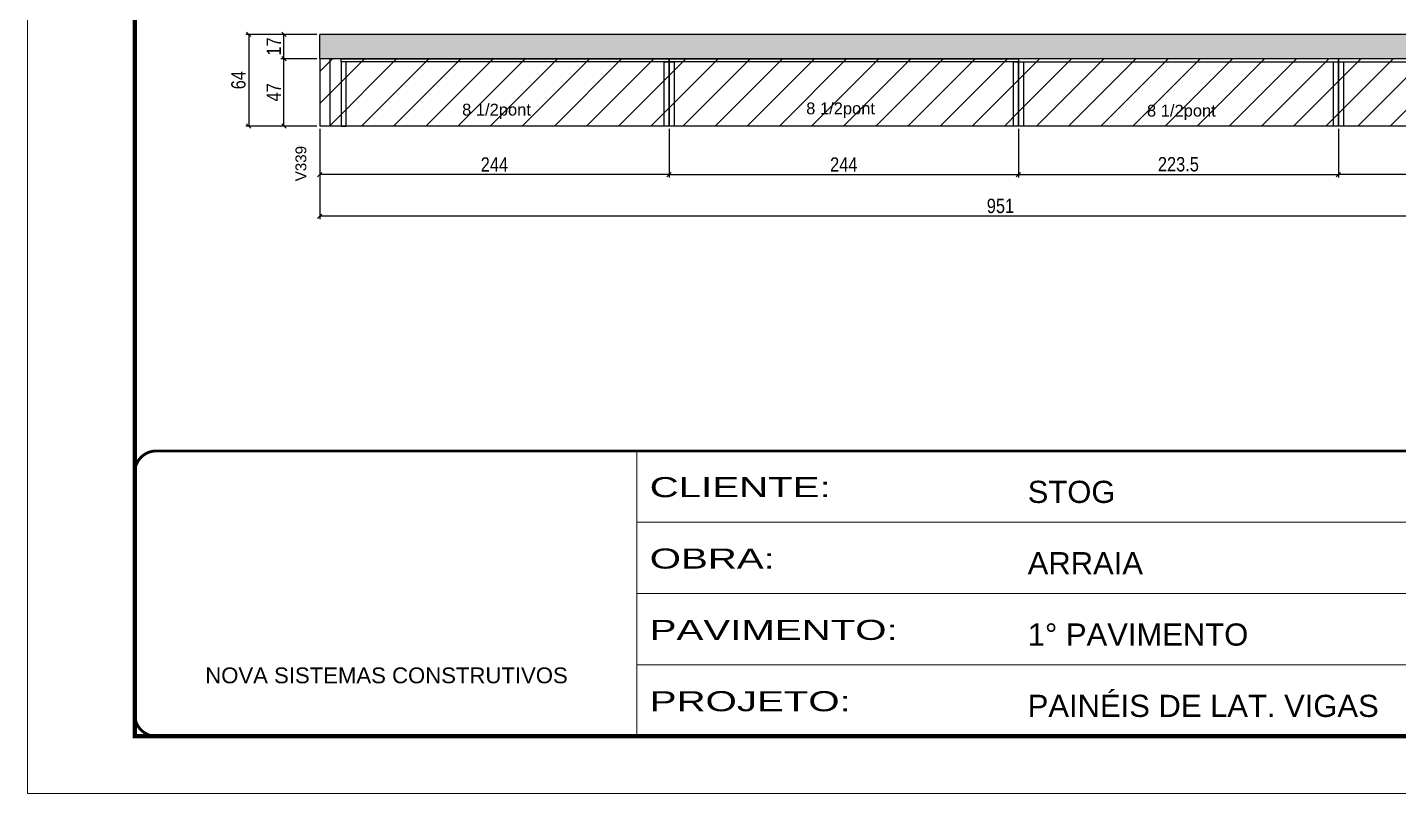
# Model space of a CAD drawing. Extents: x -3394 to 16474, y -5031 to 14397.
# Drawn here: x 4272 to 5230, y 6455 to 6990 of the extents above; entities that cross this region are included whole.
import ezdxf

# ---------------------------------------------------------------- set-up
doc = ezdxf.new("R2010")
doc.units = 0
doc.linetypes.add('CONTINUO', pattern=[0])
doc.linetypes.add('DASHED', pattern=[0.75, 0.5, -0.25])
doc.layers.get('0').update_dxf_attribs({"linetype": 'CONTINUOUS'})
doc.layers.get('Defpoints').update_dxf_attribs({"linetype": 'CONTINUOUS'})
for name, color, linetype in [('COTA', 241, 'CONTINUOUS'), ('NOMENCLATURA', 7, 'CONTINUOUS'), ('Painéis', 200, 'CONTINUOUS'), ('PONTALETE', 7, 'CONTINUOUS'), ('SARR_2.2x7', 40, 'CONTINUOUS'), ('SARR_3.5x7', 81, 'CONTINUOUS')]:
    doc.layers.add(name, color=color, linetype=linetype)
for name, color, linetype, lineweight in [('Folhas', 255, 'CONTINUOUS', 9), ('REAPROVEITAMENTO', 251, 'CONTINUOUS', 9), ('SARRAFO DE PRESSAO', 251, 'DASHED', 9)]:
    doc.layers.add(name, color=color, linetype=linetype, lineweight=lineweight)
doc.styles.add('ARIAL', font='arial.ttf')
doc.styles.add('COTA TECNICA', font='techl___.ttf', dxfattribs={"height": 10})
doc.styles.add('Tecnologia', font='')
doc.styles.get('Tecnologia').set_extended_font_data('Forgotten Futurist')
doc.dimstyles.new('PAINEL', dxfattribs={"dimtxt": 10, "dimasz": 3, "dimexe": 3, "dimexo": 3, "dimgap": 3, "dimtad": 1, "dimdec": 1, "dimzin": 12, "dimdsep": 46, "dimtxsty": 'COTA TECNICA', "dimblk1": 'OBLIQUE', "dimblk2": 'OBLIQUE', "dimsah": 1, "dimcen": 0.9, "dimclrd": 4, "dimclre": 4, "dimclrt": 240, "dimadec": 1, "dimazin": 3, "dimtfac": 1, "dimtdec": 1, "dimtmove": 0, "dimatfit": 3, "dimfxl": 1, "dimtolj": 1, "dimtzin": 12, "dimarcsym": 0})
pattern_1 = [(45, (-1585, 0), (-11.22532, 11.22532), [])]

# ---------------------------------------------------------------- blocks, each defined once
blk = doc.blocks.new('9999999999')
at = {"color": 30, "linetype": 'CONTINUO'}
for p, q in [((98564.56, 34230.21), (98564.56, 34429.45)), ((98564.56, 34379.64), (99583.98, 34379.64)), ((98564.56, 34329.83), (99487.98, 34329.83)), ((98564.56, 34280.02), (99487.98, 34280.02))]:
    blk.add_line(p, q, dxfattribs=at)
at = {"color": 30, "linetype": 'CONTINUO', "const_width": 2}
blk.add_lwpolyline([(99583.98, 34230.21), (99583.98, 34414.45, 0.414214), (99568.98, 34429.45), (98228.98, 34429.45, 0.414214), (98213.98, 34414.45), (98213.98, 34245.21, 0.414214), (98228.98, 34230.21), (99583.98, 34230.21)], format="xyb", dxfattribs=at)
at = {"layer": 'Folhas'}
blk.add_lwpolyline([(98138.98, 34190.21), (99623.98, 34190.21), (99623.98, 35240.21), (98138.98, 35240.21)], close=True, dxfattribs=at)
at = {"layer": 'Folhas', "color": 30, "const_width": 3}
blk.add_lwpolyline([(98213.98, 34230.21), (99583.98, 34230.21), (99583.98, 35200.21), (98213.98, 35200.21)], close=True, dxfattribs=at)
at = {"color": 7, "linetype": 'Continuous', "ltscale": 5, "style": 'ARIAL'}
for s, height, p in [('STOG', 15.483, (98837.68, 34393.13)), ('ARRAIA', 15.483, (98837.68, 34343.32)), ('1° PAVIMENTO', 15.4829, (98837.68, 34293.51)), ('NOVA SISTEMAS CONSTRUTIVOS', 11.0592, (98263.19, 34267.21)), ('PAINÉIS DE LAT. VIGAS', 15.4829, (98837.68, 34243.7))]:
    blk.add_text(s, height=height, dxfattribs=at).set_placement(p)
at = {"layer": 'Folhas', "color": 7, "style": 'Tecnologia', "width": 1.5}
for s, p in [('CLIENTE:', (98573.65, 34397.17)), ('OBRA:', (98573.65, 34347.31)), ('PAVIMENTO:', (98573.65, 34297.5)), ('PROJETO:', (98573.65, 34247.69))]:
    blk.add_text(s, height=14, dxfattribs=at).set_placement(p)
blk = doc.blocks.new('_Oblique')
at = {"color": 0, "linetype": 'ByBlock', "lineweight": -2}
blk.add_line((-0.5, -0.5), (0.5, 0.5), dxfattribs=at)
blk = doc.blocks.new('*D687')
at = {"layer": 'COTA', "color": 4, "linetype": 'Continuous', "lineweight": -2, "transparency": 16777216}
for p, q in [((5187.9, 6919.24), (5187.9, 6885.27)), ((5427.4, 6919.24), (5427.4, 6885.27)), ((5427.4, 6887.27), (5187.9, 6887.27))]:
    blk.add_line(p, q, dxfattribs=at)
at = {"layer": 'Defpoints', "color": 0, "linetype": 'Continuous', "transparency": 16777216}
for p in [(5187.9, 6921.24), (5427.4, 6921.24), (5187.9, 6887.27)]:
    blk.add_point(p, dxfattribs=at)
at = {"layer": 'COTA', "color": 4, "linetype": 'Continuous', "lineweight": -2, "transparency": 16777216, "xscale": 3, "yscale": 3, "zscale": 3, "rotation": 180}
blk.add_blockref('_Oblique', (5187.9, 6887.27), dxfattribs=at)
at = {"layer": 'COTA', "color": 4, "linetype": 'Continuous', "lineweight": -2, "transparency": 16777216, "xscale": 3, "yscale": 3, "zscale": 3}
blk.add_blockref('_Oblique', (5427.4, 6887.27), dxfattribs=at)
at = {"layer": 'COTA', "color": 240, "linetype": 'Continuous', "transparency": 16777216, "insert": (5307.65, 6894.52), "char_height": 10, "attachment_point": 5, "style": 'COTA TECNICA'}
blk.add_mtext('\\A1;239.5', dxfattribs=at)
blk = doc.blocks.new('*D688')
at = {"layer": 'COTA', "color": 4, "linetype": 'Continuous', "lineweight": -2, "transparency": 16777216}
for p, q in [((4476.37, 6919.24), (4476.37, 6885.27)), ((4720.4, 6919.24), (4720.4, 6885.27)), ((4720.4, 6887.27), (4476.37, 6887.27))]:
    blk.add_line(p, q, dxfattribs=at)
at = {"layer": 'Defpoints', "color": 0, "linetype": 'Continuous', "transparency": 16777216}
for p in [(4476.37, 6921.24), (4720.4, 6921.24), (4476.37, 6887.27)]:
    blk.add_point(p, dxfattribs=at)
at = {"layer": 'COTA', "color": 4, "linetype": 'Continuous', "lineweight": -2, "transparency": 16777216, "xscale": 3, "yscale": 3, "zscale": 3, "rotation": 180}
blk.add_blockref('_Oblique', (4476.37, 6887.27), dxfattribs=at)
at = {"layer": 'COTA', "color": 4, "linetype": 'Continuous', "lineweight": -2, "transparency": 16777216, "xscale": 3, "yscale": 3, "zscale": 3}
blk.add_blockref('_Oblique', (4720.4, 6887.27), dxfattribs=at)
at = {"layer": 'COTA', "color": 240, "linetype": 'Continuous', "transparency": 16777216, "insert": (4598.38, 6894.34), "char_height": 10, "attachment_point": 5, "style": 'COTA TECNICA'}
blk.add_mtext('\\A1;244', dxfattribs=at)
blk = doc.blocks.new('*D689')
at = {"layer": 'COTA', "color": 4, "linetype": 'Continuous', "lineweight": -2, "transparency": 16777216}
for p, q in [((4476.37, 6919.24), (4476.37, 6856.25)), ((5427.4, 6919.24), (5427.4, 6856.25)), ((5427.4, 6858.25), (4476.37, 6858.25))]:
    blk.add_line(p, q, dxfattribs=at)
at = {"layer": 'Defpoints', "color": 0, "linetype": 'Continuous', "transparency": 16777216}
for p in [(4476.37, 6921.24), (5427.4, 6921.24), (4476.37, 6858.25)]:
    blk.add_point(p, dxfattribs=at)
at = {"layer": 'COTA', "color": 4, "linetype": 'Continuous', "lineweight": -2, "transparency": 16777216, "xscale": 3, "yscale": 3, "zscale": 3, "rotation": 180}
blk.add_blockref('_Oblique', (4476.37, 6858.25), dxfattribs=at)
at = {"layer": 'COTA', "color": 4, "linetype": 'Continuous', "lineweight": -2, "transparency": 16777216, "xscale": 3, "yscale": 3, "zscale": 3}
blk.add_blockref('_Oblique', (5427.4, 6858.25), dxfattribs=at)
at = {"layer": 'COTA', "color": 240, "linetype": 'Continuous', "transparency": 16777216, "insert": (4951.88, 6865.39), "char_height": 10, "attachment_point": 5, "style": 'COTA TECNICA'}
blk.add_mtext('\\A1;951', dxfattribs=at)
blk = doc.blocks.new('*D690')
at = {"layer": 'COTA', "color": 4, "linetype": 'Continuous', "lineweight": -2, "transparency": 16777216}
for p, q in [((4474.37, 6968.24), (4449.33, 6968.24)), ((4451.33, 6921.24), (4451.33, 6968.24)), ((4474.37, 6921.24), (4449.33, 6921.24))]:
    blk.add_line(p, q, dxfattribs=at)
at = {"layer": 'Defpoints', "color": 0, "linetype": 'Continuous', "transparency": 16777216}
for p in [(4451.33, 6968.24), (4476.37, 6968.24), (4476.37, 6921.24)]:
    blk.add_point(p, dxfattribs=at)
at = {"layer": 'COTA', "color": 4, "linetype": 'Continuous', "lineweight": -2, "transparency": 16777216, "xscale": 3, "yscale": 3, "zscale": 3}
for p, rotation in [((4451.33, 6968.24), 90), ((4451.33, 6921.24), 270)]:
    blk.add_blockref('_Oblique', p, dxfattribs=dict(at, rotation=rotation))
at = {"layer": 'COTA', "color": 240, "linetype": 'Continuous', "transparency": 16777216, "insert": (4444.26, 6944.74), "char_height": 10, "attachment_point": 5, "rotation": 90, "style": 'COTA TECNICA'}
blk.add_mtext('\\A1;47', dxfattribs=at)
blk = doc.blocks.new('*D691')
at = {"layer": 'COTA', "color": 4, "linetype": 'Continuous', "lineweight": -2, "transparency": 16777216}
for p, q in [((4474.37, 6985.24), (4449.33, 6985.24)), ((4451.33, 6968.24), (4451.33, 6985.24)), ((4474.37, 6968.24), (4449.33, 6968.24))]:
    blk.add_line(p, q, dxfattribs=at)
at = {"layer": 'Defpoints', "color": 0, "linetype": 'Continuous', "transparency": 16777216}
for p in [(4451.33, 6985.24), (4476.37, 6985.24), (4476.37, 6968.24)]:
    blk.add_point(p, dxfattribs=at)
at = {"layer": 'COTA', "color": 4, "linetype": 'Continuous', "lineweight": -2, "transparency": 16777216, "xscale": 3, "yscale": 3, "zscale": 3}
for p, rotation in [((4451.33, 6985.24), 90), ((4451.33, 6968.24), 270)]:
    blk.add_blockref('_Oblique', p, dxfattribs=dict(at, rotation=rotation))
at = {"layer": 'COTA', "color": 240, "linetype": 'Continuous', "transparency": 16777216, "insert": (4444.26, 6976.74), "char_height": 10, "attachment_point": 5, "rotation": 90, "style": 'COTA TECNICA'}
blk.add_mtext('\\A1;17', dxfattribs=at)
blk = doc.blocks.new('*D692')
at = {"layer": 'COTA', "color": 4, "linetype": 'Continuous', "lineweight": -2, "transparency": 16777216}
for p, q in [((4474.37, 6985.24), (4424.77, 6985.24)), ((4426.77, 6985.24), (4426.77, 6921.24)), ((4474.37, 6921.24), (4424.77, 6921.24))]:
    blk.add_line(p, q, dxfattribs=at)
at = {"layer": 'Defpoints', "color": 0, "linetype": 'Continuous', "transparency": 16777216}
for p in [(4476.37, 6985.24), (4426.77, 6921.24), (4476.37, 6921.24)]:
    blk.add_point(p, dxfattribs=at)
at = {"layer": 'COTA', "color": 4, "linetype": 'Continuous', "lineweight": -2, "transparency": 16777216, "xscale": 3, "yscale": 3, "zscale": 3}
for p, rotation in [((4426.77, 6985.24), 90), ((4426.77, 6921.24), 270)]:
    blk.add_blockref('_Oblique', p, dxfattribs=dict(at, rotation=rotation))
at = {"layer": 'COTA', "color": 240, "linetype": 'Continuous', "transparency": 16777216, "insert": (4419.66, 6953.24), "char_height": 10, "attachment_point": 5, "rotation": 90, "style": 'COTA TECNICA'}
blk.add_mtext('\\A1;64', dxfattribs=at)
blk = doc.blocks.new('*D693')
at = {"layer": 'COTA', "color": 4, "linetype": 'Continuous', "lineweight": -2, "transparency": 16777216}
for p, q in [((4964.4, 6919.24), (4964.4, 6885.27)), ((5187.9, 6919.24), (5187.9, 6885.27)), ((4964.4, 6887.27), (5187.9, 6887.27))]:
    blk.add_line(p, q, dxfattribs=at)
at = {"layer": 'Defpoints', "color": 0, "linetype": 'Continuous', "transparency": 16777216}
for p in [(4964.4, 6921.24), (5187.9, 6921.24), (5187.9, 6887.27)]:
    blk.add_point(p, dxfattribs=at)
at = {"layer": 'COTA', "color": 4, "linetype": 'Continuous', "lineweight": -2, "transparency": 16777216, "xscale": 3, "yscale": 3, "zscale": 3, "rotation": 180}
blk.add_blockref('_Oblique', (4964.4, 6887.27), dxfattribs=at)
at = {"layer": 'COTA', "color": 4, "linetype": 'Continuous', "lineweight": -2, "transparency": 16777216, "xscale": 3, "yscale": 3, "zscale": 3}
blk.add_blockref('_Oblique', (5187.9, 6887.27), dxfattribs=at)
at = {"layer": 'COTA', "color": 240, "linetype": 'Continuous', "transparency": 16777216, "insert": (5076.15, 6894.49), "char_height": 10, "attachment_point": 5, "style": 'COTA TECNICA'}
blk.add_mtext('\\A1;223.5', dxfattribs=at)
blk = doc.blocks.new('*D694')
at = {"layer": 'COTA', "color": 4, "linetype": 'Continuous', "lineweight": -2, "transparency": 16777216}
for p, q in [((4720.4, 6919.24), (4720.4, 6885.27)), ((4964.4, 6919.24), (4964.4, 6885.27)), ((4720.4, 6887.27), (4964.4, 6887.27))]:
    blk.add_line(p, q, dxfattribs=at)
at = {"layer": 'Defpoints', "color": 0, "linetype": 'Continuous', "transparency": 16777216}
for p in [(4720.4, 6921.24), (4964.4, 6921.24), (4964.4, 6887.27)]:
    blk.add_point(p, dxfattribs=at)
at = {"layer": 'COTA', "color": 4, "linetype": 'Continuous', "lineweight": -2, "transparency": 16777216, "xscale": 3, "yscale": 3, "zscale": 3, "rotation": 180}
blk.add_blockref('_Oblique', (4720.4, 6887.27), dxfattribs=at)
at = {"layer": 'COTA', "color": 4, "linetype": 'Continuous', "lineweight": -2, "transparency": 16777216, "xscale": 3, "yscale": 3, "zscale": 3}
blk.add_blockref('_Oblique', (4964.4, 6887.27), dxfattribs=at)
at = {"layer": 'COTA', "color": 240, "linetype": 'Continuous', "transparency": 16777216, "insert": (4842.4, 6894.34), "char_height": 10, "attachment_point": 5, "style": 'COTA TECNICA'}
blk.add_mtext('\\A1;244', dxfattribs=at)

msp = doc.modelspace()

# ---------------------------------------------------------------- hatches: boundary and pattern name
at = {"layer": 'COTA', "linetype": 'Continuous'}
h = msp.add_hatch(dxfattribs=at)
h.set_pattern_fill('AR-CONC', color=256, scale=0.05)
h.set_pattern_definition([(50, (-3344.395, -1514.824), (9.1092334, -0.7969543), [0.9525, -10.4775]), (355, (-3344.395, -1514.824), (-1.762171, 9.552842), [0.762, -8.382029]), (100.451445, (-3343.636, -1514.89), (7.3470624, 8.7558876), [0.8095004, -8.904512]), (46.1842, (-3344.395, -1512.284), (13.553952, -2.102116), [1.42875, -15.71625]), (96.63556, (-3343.266, -1512.459), (11.870207, 12.371306), [1.214251, -13.35678]), (351.18415, (-3344.395, -1512.284), (11.870207, 12.371306), [1.142998, -12.572987]), (21, (-3343.125, -1512.919), (7.5807196, -5.11326), [0.9525, -10.4775]), (326, (-3343.125, -1512.919), (3.0901014, 9.209398), [0.762, -8.382]), (71.451445, (-3342.494, -1513.345), (10.670821, 4.0961384), [0.8095004, -8.904497]), (37.5, (-3344.3953, -1514.8238), (0.1544302, 4.22775194), [0, -8.2804, 0, -8.509, 0, -8.41375]), (7.5, (-3344.3953, -1514.824), (3.3409831, 5.0090287), [0, -4.8514, 0, -8.0899, 0, -3.20675]), (327.5, (-3347.2274, -1514.824), (6.7795298, -0.2864372), [0, -3.175, 0, -9.906, 0, -13.1445]), (317.5, (-3348.4974, -1514.824), (7.406459, 1.2713246), [0, -4.1275, 0, -6.5786, 0, -9.3345])])
h.paths.add_polyline_path([(4476.37, 6985.24), (4476.37, 6968.24), (5427.4, 6968.24), (5427.4, 6985.24)])
at = {"layer": 'REAPROVEITAMENTO', "linetype": 'Continuous'}
h = msp.add_hatch(dxfattribs=at)
h.set_pattern_fill('ANSI31', color=256, scale=5)
h.set_pattern_definition(pattern_1)
h.paths.add_polyline_path([(4720.4, 6921.24), (4720.4, 6968.24), (4476.37, 6968.24), (4476.37, 6921.24)])
h = msp.add_hatch(dxfattribs=at)
h.set_pattern_fill('ANSI31', color=256, scale=5)
h.set_pattern_definition(pattern_1)
h.paths.add_polyline_path([(4720.4, 6921.24), (4964.4, 6921.24), (4964.4, 6968.24), (4720.4, 6968.24)])
h = msp.add_hatch(dxfattribs=at)
h.set_pattern_fill('ANSI31', color=256, scale=5)
h.set_pattern_definition(pattern_1)
h.paths.add_polyline_path([(5187.9, 6921.24), (5187.9, 6968.24), (4964.4, 6968.24), (4964.4, 6921.24)])
h = msp.add_hatch(dxfattribs=at)
h.set_pattern_fill('ANSI31', color=256, scale=5)
h.set_pattern_definition(pattern_1)
h.paths.add_polyline_path([(5427.4, 6921.24), (5427.4, 6968.24), (5187.9, 6968.24), (5187.9, 6921.24)])

# ---------------------------------------------------------------- linework, layer by layer
at = {"layer": 'COTA', "linetype": 'Continuous'}
for p in [(4476.37, 6968.24), (5427.4, 6985.24)]:
    msp.add_line(p, (4476.37, 6985.24), dxfattribs=at)
at = {"layer": 'Painéis', "linetype": 'Continuous'}
for p, q in [((5427.4, 6968.24), (4476.37, 6968.24)), ((4476.37, 6968.24), (4476.37, 6921.24)), ((4720.4, 6968.24), (4720.4, 6921.24)), ((4720.4, 6968.24), (4720.4, 6921.24)), ((4720.4, 6968.24), (4720.4, 6921.24)), ((4964.4, 6968.24), (4964.4, 6921.24)), ((5187.9, 6968.24), (5187.9, 6921.24)), ((5427.4, 6921.24), (4476.37, 6921.24))]:
    msp.add_line(p, q, dxfattribs=at)
at = {"layer": 'SARR_2.2x7', "ltscale": 25}
msp.add_line((4483.37, 6968.24), (4483.37, 6921.24), dxfattribs=at)
for points in [[(4720.4, 6966.04), (4491.37, 6966.04), (4491.37, 6968.24), (4720.4, 6968.24)], [(4964.4, 6966.04), (4720.4, 6966.04), (4720.4, 6968.24), (4964.4, 6968.24)], [(4964.4, 6966.04), (5187.9, 6966.04), (5187.9, 6968.24), (4964.4, 6968.24)]]:
    msp.add_lwpolyline(points, close=True, dxfattribs=at)
at = {"layer": 'SARR_2.2x7', "ltscale": 25, "elevation": 0}
msp.add_lwpolyline([(5187.9, 6966.04), (5414.4, 6966.04), (5414.4, 6968.24), (5187.9, 6968.24)], close=True, dxfattribs=at)
at = {"layer": 'SARR_3.5x7'}
for points in [[(4491.37, 6921.24), (4494.87, 6921.24), (4494.87, 6966.04), (4491.37, 6966.04)], [(4720.4, 6921.24), (4716.9, 6921.24), (4716.9, 6966.04), (4720.4, 6966.04)], [(4723.9, 6921.24), (4720.4, 6921.24), (4720.4, 6966.04), (4723.9, 6966.04)], [(4964.4, 6921.24), (4960.9, 6921.24), (4960.9, 6966.04), (4964.4, 6966.04)], [(4967.9, 6921.24), (4964.4, 6921.24), (4964.4, 6966.04), (4967.9, 6966.04)], [(5187.9, 6921.24), (5184.4, 6921.24), (5184.4, 6966.04), (5187.9, 6966.04)], [(5191.4, 6921.24), (5187.9, 6921.24), (5187.9, 6966.04), (5191.4, 6966.04)]]:
    msp.add_lwpolyline(points, close=True, dxfattribs=at)

# ---------------------------------------------------------------- block references
at = {"layer": 'SARRAFO DE PRESSAO', "color": 6, "linetype": 'ByBlock'}
msp.add_blockref('9999999999', (-93866.77, -27735.1), dxfattribs=at)

# ---------------------------------------------------------------- texts
at = {"layer": 'NOMENCLATURA', "linetype": 'Continuous', "style": 'ARIAL'}
msp.add_text('V339', height=7.567, rotation=90, dxfattribs=at).set_placement((4467.02, 6882.63))
at = {"layer": 'PONTALETE', "linetype": 'Continuous', "style": 'ARIAL'}
for p in [(4575.84, 6928.54), (4816.18, 6929.41), (5054.21, 6927.86)]:
    msp.add_text('8 1/2pont', height=8.25, dxfattribs=at).set_placement(p)

# ---------------------------------------------------------------- dimensions: what is measured, and where the dimension line sits
at = {"layer": 'COTA', "linetype": 'Continuous'}
for base, p1, p2, angle, picture, middle in [((4426.77, 6921.24), (4476.37, 6985.24), (4476.37, 6921.24), 90, '*D692', (4419.66, 6953.24)), ((4451.33, 6985.24), (4476.37, 6968.24), (4476.37, 6985.24), 90, '*D691', (4444.26, 6976.74)), ((4451.33, 6968.24), (4476.37, 6921.24), (4476.37, 6968.24), 90, '*D690', (4444.26, 6944.74)), ((4476.37, 6887.27), (4720.4, 6921.24), (4476.37, 6921.24), 180, '*D688', (4598.38, 6894.34)), ((4476.37, 6858.25), (5427.4, 6921.24), (4476.37, 6921.24), 180, '*D689', (4951.88, 6865.39)), ((5187.9, 6887.27), (5427.4, 6921.24), (5187.9, 6921.24), 180, '*D687', (5307.65, 6894.52))]:
    dim = msp.add_linear_dim(base=base, p1=p1, p2=p2, angle=angle, dimstyle='PAINEL', override={"dimexe": 2, "dimexo": 2, "dimgap": 2, "dimadec": 8, "dimtix": 1, "dimatfit": 2, "dimldrblk": 'Oblique'}, dxfattribs=at)
    dim.commit()
    dim.dimension.update_dxf_attribs({"geometry": picture, "text_midpoint": middle})
for base, p1, p2, picture, middle in [((4964.4, 6887.27), (4720.4, 6921.24), (4964.4, 6921.24), '*D694', (4842.4, 6894.34)), ((5187.9, 6887.27), (4964.4, 6921.24), (5187.9, 6921.24), '*D693', (5076.15, 6894.49))]:
    dim = msp.add_linear_dim(base=base, p1=p1, p2=p2, dimstyle='PAINEL', override={"dimexe": 2, "dimexo": 2, "dimgap": 2, "dimadec": 8, "dimtix": 1, "dimatfit": 2, "dimldrblk": 'Oblique'}, dxfattribs=at)
    dim.commit()
    dim.dimension.update_dxf_attribs({"geometry": picture, "text_midpoint": middle})

doc.saveas('drawing.dxf')
